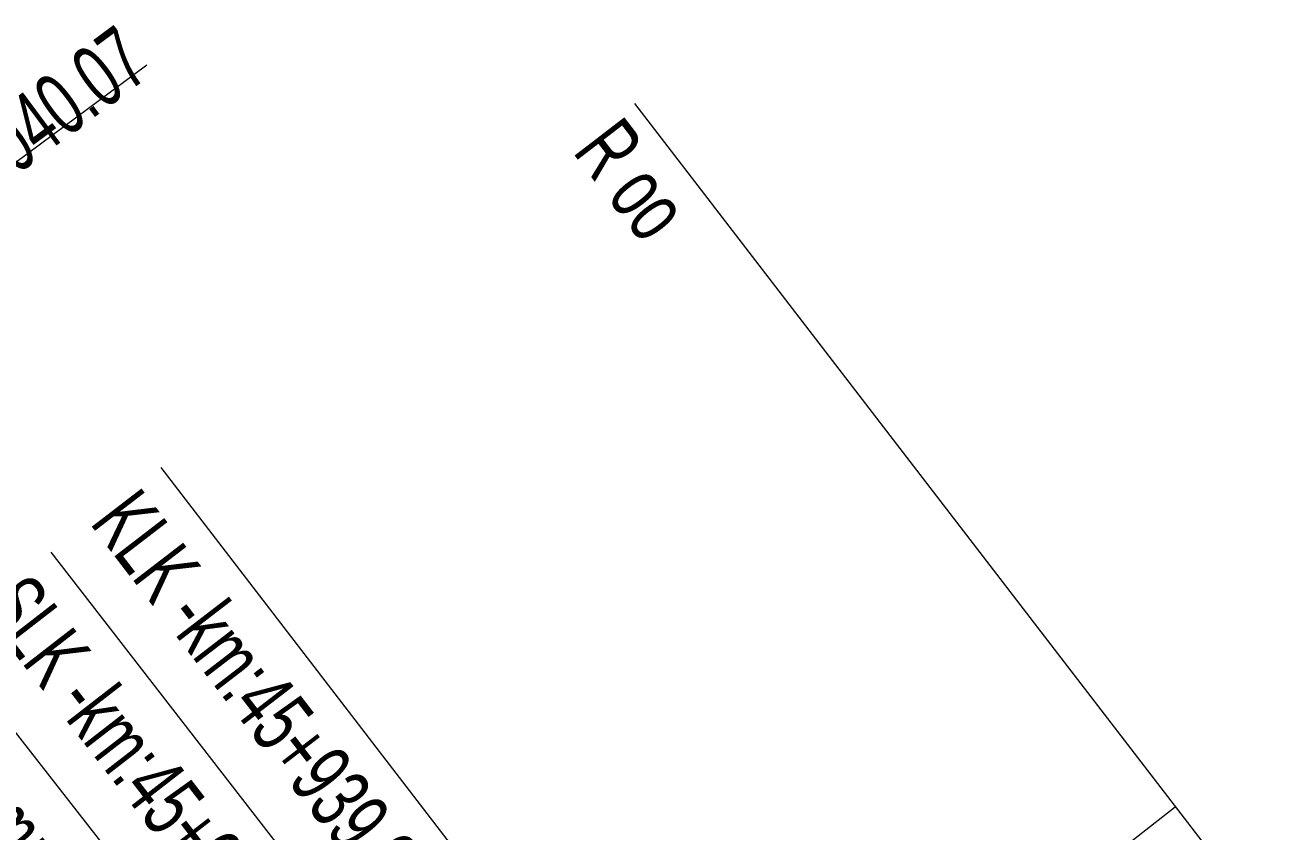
# Model space of a CAD drawing. Header units: millimetres. Extents: x -1069826 to 2704411, y -432732 to 412301.
# Drawn here: x 103504 to 139292, y 314674 to 337805 of the extents above; entities that cross this region are included whole.
import ezdxf

# ---------------------------------------------------------------- set-up
doc = ezdxf.new("R2010")
doc.units = ezdxf.units.MM
doc.header["$LTSCALE"] = 1000
doc.header["$MEASUREMENT"] = 0
doc.linetypes.add('DGN Style 4', pattern=[10.357985, 5.175758, -2.587879, 0.00647, -2.587879])
for name, color, linetype, lineweight in [('11', 7, 'Continuous', 0), ('5', 15, 'Continuous', 0), ('6', 11, 'Continuous', 0), ('Pobocze', 66, 'Continuous', 0)]:
    doc.layers.add(name, color=color, linetype=linetype, lineweight=lineweight)
doc.layers.add('WIADUKT', color=7, linetype='Continuous')
doc.styles.add('Style-WORKING_1250', font='WORKING_1250.shx')

# ---------------------------------------------------------------- blocks, each defined once
blk = doc.blocks.new('A$C7AA0032F')
at = {"layer": '11', "linetype": 'Continuous', "lineweight": 9, "flags": 128}
for points in [[(133091.1302, 108332.60305), (114807.74679, 132117.42786)], [(119498.79752, 97884.18345), (101215.41411, 121669.00826)], [(116428.16088, 95523.78655), (98052.79619, 119237.62159)], [(113375.8999, 93139.67559), (94908.82956, 116782.16517)]]:
    blk.add_lwpolyline(points, dxfattribs=at)
at = {"layer": '5', "linetype": 'Continuous', "lineweight": 0, "flags": 128}
blk.add_lwpolyline([(76717.91017, 115332.29651), (100797.99653, 133225.01683)], dxfattribs=at)
at = {"layer": 'Pobocze', "ltscale": 0.1}
blk.add_line((128891.33202, 110819.30302), (130306.14972, 111932.46377), dxfattribs=at)
at = {"layer": '11', "linetype": 'Continuous', "lineweight": 9, "char_height": 1800, "style": 'Style-WORKING_1250'}
for s, insert, attachment_point, rotation, line_spacing_factor in [('\\W0.666667x;\\PR oo', (114810.12527, 132119.2562), 4, 307.549464136, 0.933333), ('\\W0.666667x;KLK -km:45+939.34', (99120.57419, 120058.70582), 7, 307.549464138, 0.766667), ('\\W0.666667x;SLK -km:45+935.47', (95964.20866, 117619.21793), 7, 307.771370721, 0.766667), ('\\W0.666667x;PLK -km:45+931.59', (92826.52576, 115155.68456), 7, 307.993277299, 0.766667)]:
    blk.add_mtext(s, dxfattribs=dict(at, insert=insert, attachment_point=attachment_point, rotation=rotation, line_spacing_factor=line_spacing_factor))
at = {"layer": '6', "linetype": 'DGN Style 4', "lineweight": 0, "insert": (101002.11624, 132950.3118), "char_height": 1800, "attachment_point": 9, "rotation": 36.614213309, "line_spacing_factor": 0.766667, "style": 'Style-WORKING_1250'}
blk.add_mtext('\\W0.666667x;SLK -km:0+040.07', dxfattribs=at)

msp = doc.modelspace()

# ---------------------------------------------------------------- block references
at = {"layer": 'WIADUKT', "color": 6, "linetype": 'Continuous'}
msp.add_blockref('A$C7AA0032F', (6200.9119, 203437.7059), dxfattribs=at)

doc.saveas('drawing.dxf')
